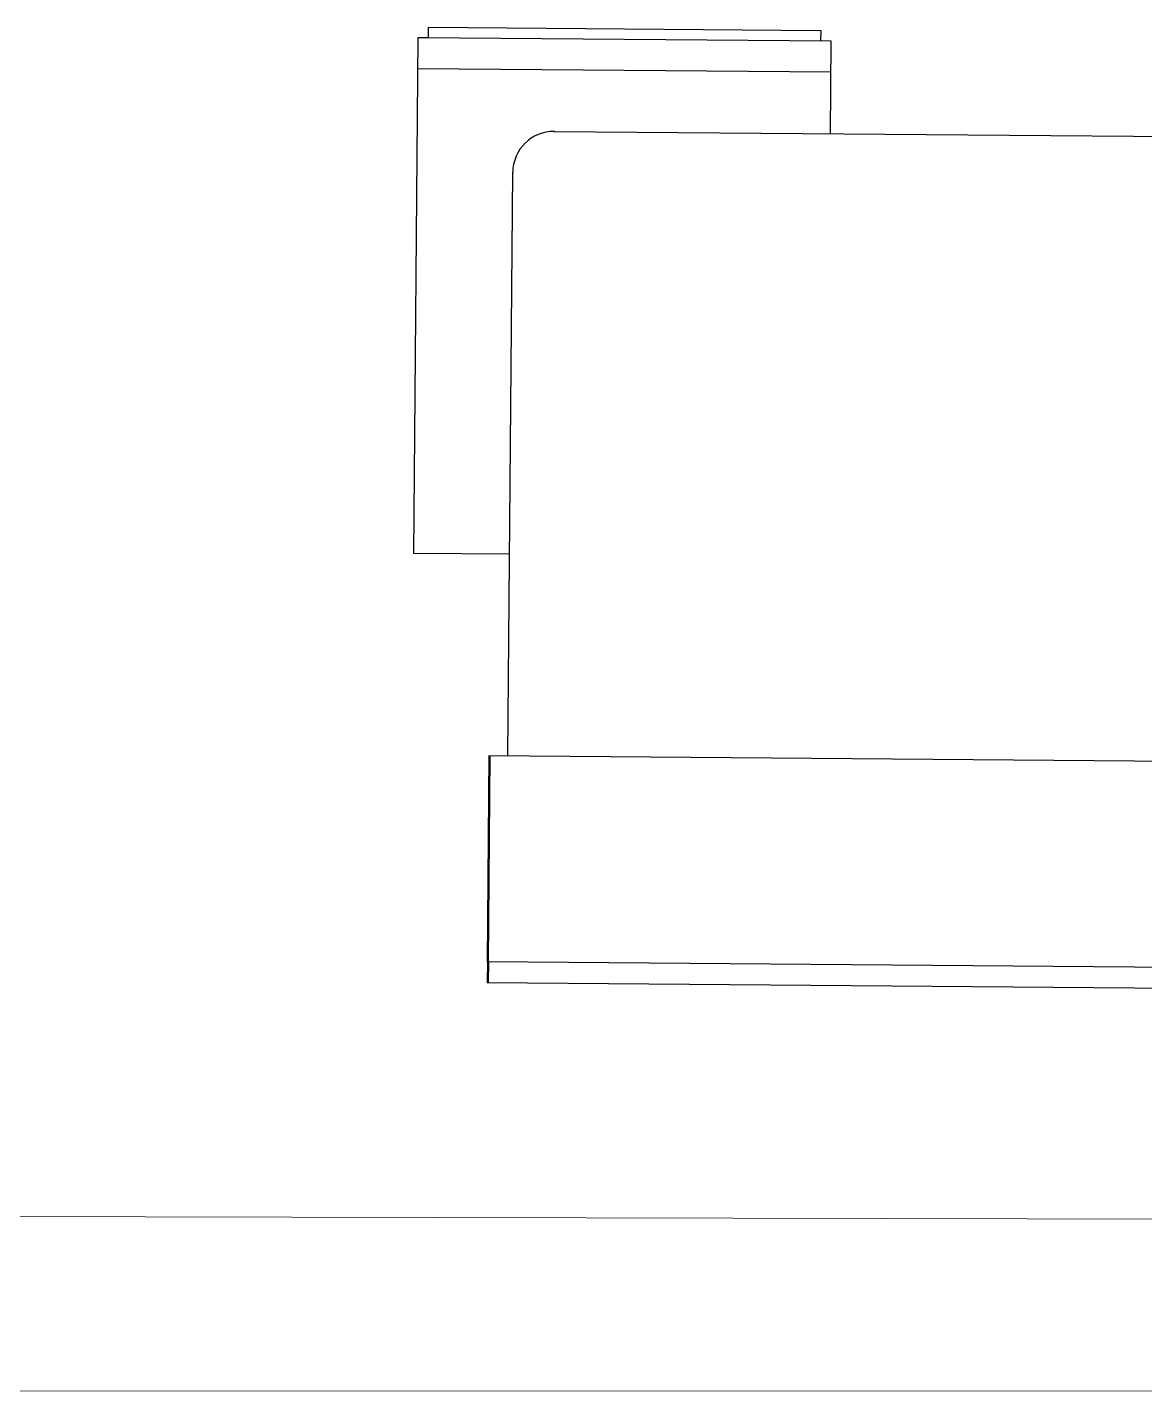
# Model space of a CAD drawing. Header units: inches. Extents: x 164.3 to 247.9, y 15.6 to 56.7.
# Drawn here: x 209.921 to 210.771, y 30.1 to 31.137 of the extents above; entities that cross this region are included whole.
import ezdxf

# ---------------------------------------------------------------- set-up
doc = ezdxf.new("R2010")
doc.units = ezdxf.units.IN
doc.header["$MEASUREMENT"] = 0
doc.layers.get('0').update_dxf_attribs({"lineweight": 0})
doc.layers.add('WALL 1 100', color=250, linetype='Continuous', lineweight=9)
doc.layers.add('провода', color=1, linetype='Continuous', lineweight=5)

msp = doc.modelspace()

# ---------------------------------------------------------------- linework, layer by layer
at = {"color": 7, "linetype": 'ByBlock', "lineweight": -2}
for p, q in [((210.2263, 31.1295), (210.2264, 31.1373)), ((210.2264, 31.1373), (210.5246, 31.1348)), ((210.5246, 31.1348), (210.5245, 31.1269)), ((210.2152, 30.7372), (210.2185, 31.1295)), ((210.2185, 31.1295), (210.2263, 31.1295)), ((210.2185, 31.1295), (210.5324, 31.1269)), ((210.5324, 31.1269), (210.5318, 31.0563)), ((210.2183, 31.106), (210.5322, 31.1033)), ((210.322, 31.0581), (211.5148, 31.0481)), ((210.2867, 30.5833), (210.2904, 31.027)), ((210.2879, 30.7366), (210.2152, 30.7372)), ((210.2711, 30.4265), (210.2725, 30.5835)), ((210.2716, 30.4265), (210.2729, 30.5834)), ((210.2719, 30.4262), (210.2732, 30.5832)), ((210.2725, 30.5835), (211.0572, 30.5769)), ((210.2711, 30.4265), (210.271, 30.4108)), ((211.0558, 30.4199), (210.2711, 30.4265)), ((210.2716, 30.4265), (210.2715, 30.4108)), ((210.2719, 30.4262), (210.2717, 30.4105)), ((210.271, 30.4108), (211.0557, 30.4042))]:
    msp.add_line(p, q, dxfattribs=at)
msp.add_arc((210.3218, 31.0267), 0.0314, 89.5193, 179.5193, dxfattribs=at)
at = {"layer": 'WALL 1 100', "color": 0}
msp.add_lwpolyline([(221.8807, 30.2076), (208.2826, 30.2361)], dxfattribs=at)
at = {"layer": 'провода', "color": 1}
msp.add_line((221.2165, 30.1026), (208.1927, 30.0996), dxfattribs=at)

doc.saveas('drawing.dxf')
